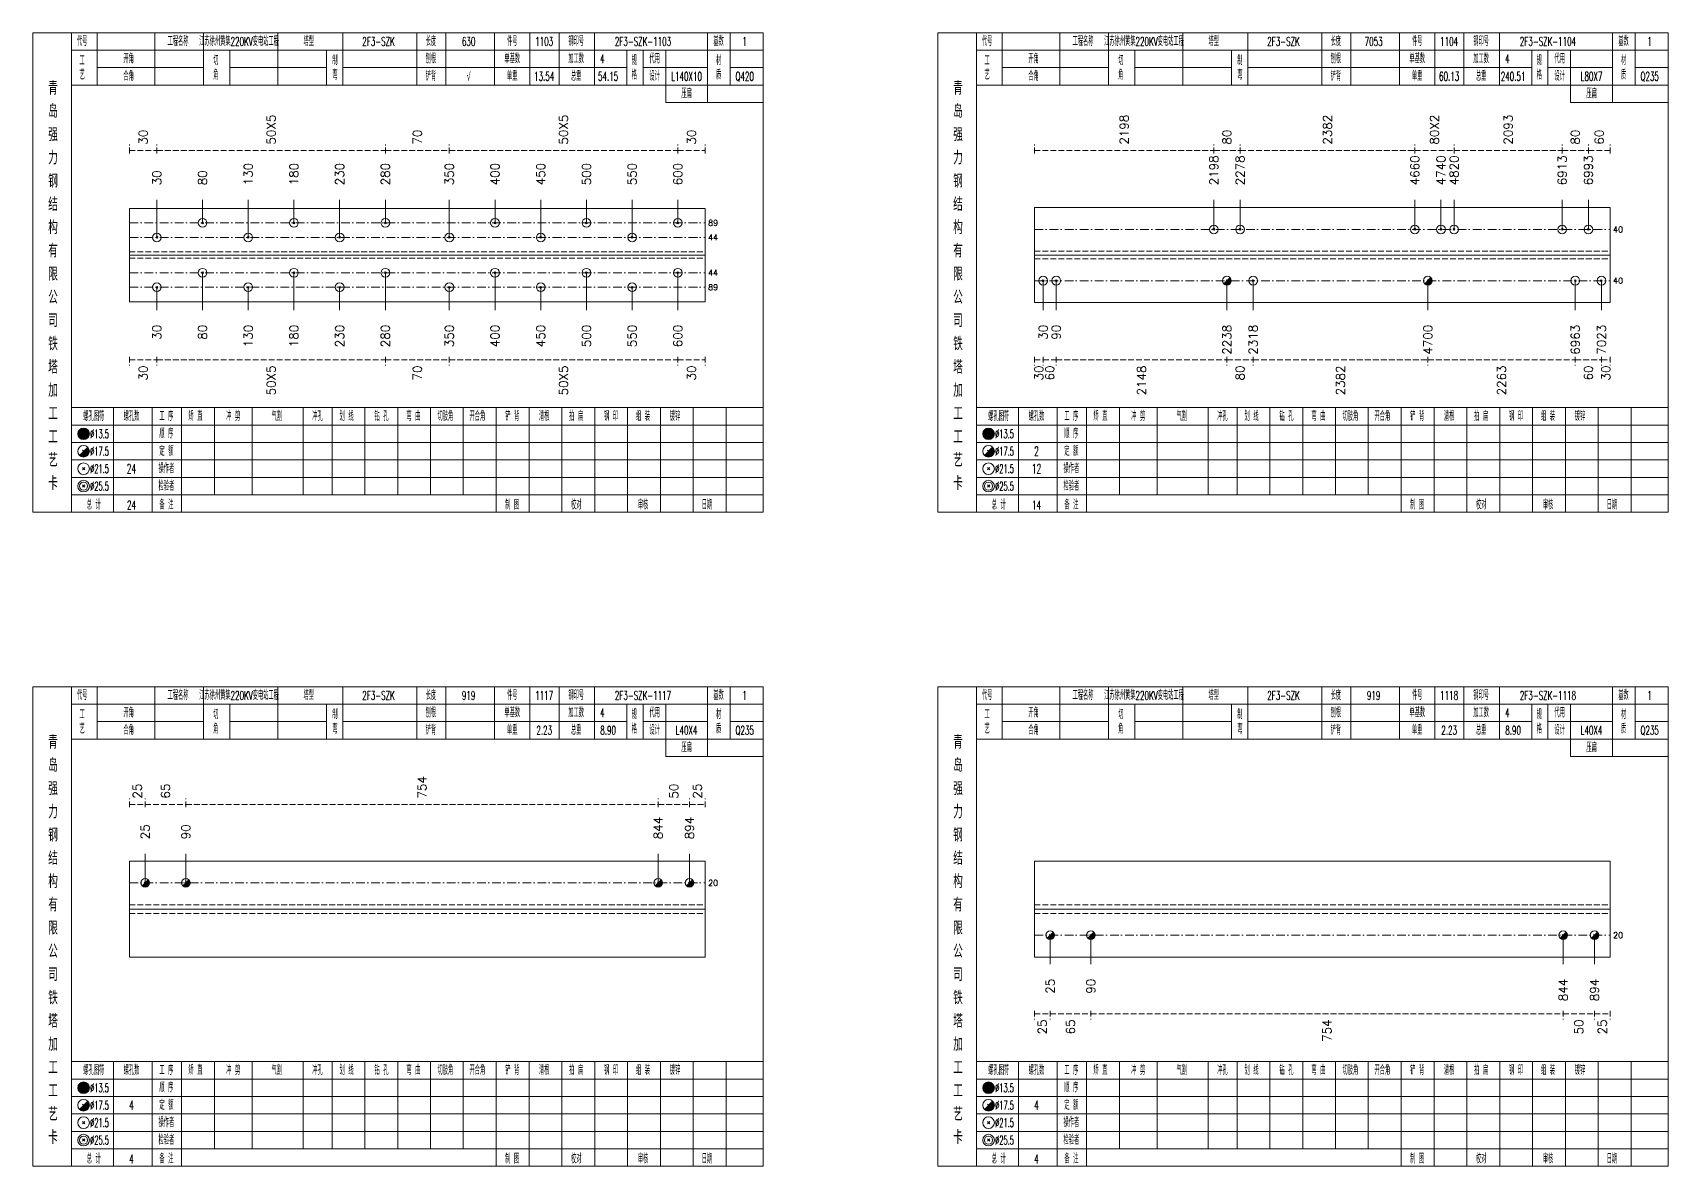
# Model space of a CAD drawing. Extents: x 0 to 4623, y -1159 to 4890.
# Drawn here: x 635 to 1197, y -934 to -544 of the extents above; entities that cross this region are included whole.
import ezdxf
from ezdxf.enums import TextEntityAlignment as Align

# ---------------------------------------------------------------- set-up
doc = ezdxf.new("R2010")
doc.units = 0
doc.header["$MEASUREMENT"] = 0
doc.linetypes.add('一点画线', pattern=[5.2, 3, -1, 0.2, -1])
doc.linetypes.add('虚线', pattern=[2.75, 2, -0.75])
doc.layers.get('0').update_dxf_attribs({"linetype": 'CONTINUOUS', "lineweight": 25})
for name, color, linetype, lineweight in [('1', 7, 'CONTINUOUS', 25), ('4', 7, 'CONTINUOUS', 25), ('5', 7, 'CONTINUOUS', 25)]:
    doc.layers.add(name, color=color, linetype=linetype, lineweight=lineweight)
doc.styles.get("Standard").update_dxf_attribs({"font": 'simplex.shx', "width": 0.7, "height": 3, "bigfont": 'gbhzfs.shx'})

# ---------------------------------------------------------------- blocks, each defined once
blk = doc.blocks.new('孔17.5')
at = {"layer": '5', "color": 7, "linetype": 'Continuous', "lineweight": 13}
for p, q in [((-0.707, -0.707), (0.707, 0.707)), ((-0.2, 0.2), (0.2, -0.2))]:
    blk.add_line(p, q, dxfattribs=at)
blk.add_circle((0, 0), 1, dxfattribs=at)
for radius in [0.9, 0.8, 0.7, 0.6, 0.5, 0.4, 0.3, 0.2, 0.1]:
    blk.add_arc((0, 0), radius, 225, 45, dxfattribs=at)
blk = doc.blocks.new('孔21.5')
at = {"layer": '5', "color": 7, "linetype": 'Continuous', "lineweight": 13}
for p, q in [((-0.2, -0.2), (0.2, 0.2)), ((-0.2, 0.2), (0.2, -0.2))]:
    blk.add_line(p, q, dxfattribs=at)
blk.add_circle((0, 0), 1, dxfattribs=at)

msp = doc.modelspace()

# ---------------------------------------------------------------- linework, layer by layer
at = {"color": 8, "linetype": '虚线', "lineweight": 9}
for p, q in [((667.909, -585.011), (667.909, -582.011)), ((667.909, -584.011), (677.343, -584.011)), ((677.343, -585.011), (677.343, -582.011)), ((677.343, -585.011), (677.343, -582.011)), ((677.343, -584.011), (755.954, -584.011)), ((755.954, -585.011), (755.954, -582.011)), ((755.954, -585.011), (755.954, -582.011)), ((755.954, -584.011), (777.965, -584.011)), ((777.965, -585.011), (777.965, -582.011)), ((777.965, -585.011), (777.965, -582.011)), ((777.965, -584.011), (856.576, -584.011)), ((856.576, -585.011), (856.576, -582.011)), ((856.576, -585.011), (856.576, -582.011)), ((856.576, -584.011), (866.009, -584.011)), ((866.009, -585.011), (866.009, -582.011)), ((979.309, -585.011), (979.309, -582.011)), ((979.309, -584.011), (1041.045, -584.011)), ((1041.045, -585.011), (1041.045, -582.011)), ((1041.045, -585.011), (1041.045, -582.011)), ((1041.045, -584.011), (1050.045, -584.011)), ((1050.045, -585.011), (1050.045, -582.011)), ((1050.045, -585.011), (1050.045, -582.011)), ((1050.045, -584.011), (1110.196, -584.011)), ((1110.196, -585.011), (1110.196, -582.011)), ((1110.196, -585.011), (1110.196, -582.011)), ((1110.196, -584.011), (1123.696, -584.011)), ((1123.696, -585.011), (1123.696, -582.011)), ((1123.696, -585.011), (1123.696, -582.011)), ((1123.696, -584.011), (1160.909, -584.011)), ((1160.909, -585.011), (1160.909, -582.011)), ((1160.909, -585.011), (1160.909, -582.011)), ((1160.909, -584.011), (1169.909, -584.011)), ((1169.909, -585.011), (1169.909, -582.011)), ((1169.909, -585.011), (1169.909, -582.011)), ((1169.909, -584.011), (1177.409, -584.011)), ((1177.409, -585.011), (1177.409, -582.011)), ((667.909, -655.011), (667.909, -658.011)), ((667.909, -656.011), (677.343, -656.011)), ((677.343, -655.011), (677.343, -658.011)), ((677.343, -655.011), (677.343, -658.011)), ((677.343, -656.011), (755.954, -656.011)), ((755.954, -655.011), (755.954, -658.011)), ((755.954, -655.011), (755.954, -658.011)), ((755.954, -656.011), (777.965, -656.011)), ((777.965, -655.011), (777.965, -658.011)), ((777.965, -655.011), (777.965, -658.011)), ((777.965, -656.011), (856.576, -656.011)), ((856.576, -655.011), (856.576, -658.011)), ((856.576, -655.011), (856.576, -658.011)), ((856.576, -656.011), (866.009, -656.011)), ((866.009, -655.011), (866.009, -658.011)), ((979.309, -655.011), (979.309, -658.011)), ((979.309, -656.011), (982.309, -656.011)), ((982.309, -655.011), (982.309, -658.011)), ((982.309, -655.011), (982.309, -658.011)), ((982.309, -656.011), (986.809, -656.011)), ((986.809, -655.011), (986.809, -658.011)), ((986.809, -655.011), (986.809, -658.011)), ((986.809, -656.011), (1045.545, -656.011)), ((1045.545, -655.011), (1045.545, -658.011)), ((1045.545, -655.011), (1045.545, -658.011)), ((1045.545, -656.011), (1054.545, -656.011)), ((1054.545, -655.011), (1054.545, -658.011)), ((1054.545, -655.011), (1054.545, -658.011)), ((1054.545, -656.011), (1114.696, -656.011)), ((1114.696, -655.011), (1114.696, -658.011)), ((1114.696, -655.011), (1114.696, -658.011)), ((1114.696, -656.011), (1165.409, -656.011)), ((1165.409, -655.011), (1165.409, -658.011)), ((1165.409, -655.011), (1165.409, -658.011)), ((1165.409, -656.011), (1174.409, -656.011)), ((1174.409, -655.011), (1174.409, -658.011)), ((1174.409, -655.011), (1174.409, -658.011)), ((1174.409, -656.011), (1177.409, -656.011)), ((1177.409, -655.011), (1177.409, -658.011)), ((667.909, -810.011), (667.909, -807.011)), ((667.909, -809.011), (673.298, -809.011)), ((673.298, -810.011), (673.298, -807.011)), ((673.298, -810.011), (673.298, -807.011)), ((673.298, -809.011), (687.31, -809.011)), ((687.31, -810.011), (687.31, -807.011)), ((687.31, -810.011), (687.31, -807.011)), ((687.31, -809.011), (849.842, -809.011)), ((849.842, -810.011), (849.842, -807.011)), ((849.842, -810.011), (849.842, -807.011)), ((849.842, -809.011), (860.62, -809.011)), ((860.62, -810.011), (860.62, -807.011)), ((860.62, -810.011), (860.62, -807.011)), ((860.62, -809.011), (866.009, -809.011)), ((866.009, -810.011), (866.009, -807.011)), ((979.309, -880.011), (979.309, -883.011)), ((979.309, -881.011), (984.698, -881.011)), ((984.698, -880.011), (984.698, -883.011)), ((984.698, -880.011), (984.698, -883.011)), ((984.698, -881.011), (998.71, -881.011)), ((998.71, -880.011), (998.71, -883.011)), ((998.71, -880.011), (998.71, -883.011)), ((998.71, -881.011), (1161.242, -881.011)), ((1161.242, -880.011), (1161.242, -883.011)), ((1161.242, -880.011), (1161.242, -883.011)), ((1161.242, -881.011), (1172.02, -881.011)), ((1172.02, -880.011), (1172.02, -883.011)), ((1172.02, -880.011), (1172.02, -883.011)), ((1172.02, -881.011), (1177.409, -881.011)), ((1177.409, -880.011), (1177.409, -883.011))]:
    msp.add_line(p, q, dxfattribs=at)
at = {"color": 7, "linetype": 'Continuous', "lineweight": 13}
for p, q in [((677.343, -613.939), (677.343, -601.011)), ((693.065, -608.939), (693.065, -601.011)), ((708.787, -613.939), (708.787, -601.011)), ((724.509, -608.939), (724.509, -601.011)), ((740.231, -613.939), (740.231, -601.011)), ((755.954, -608.939), (755.954, -601.011)), ((777.965, -613.939), (777.965, -601.011)), ((793.687, -608.939), (793.687, -601.011)), ((809.409, -613.939), (809.409, -601.011)), ((825.131, -608.939), (825.131, -601.011)), ((840.854, -613.939), (840.854, -601.011)), ((856.576, -608.939), (856.576, -601.011)), ((1041.045, -611.198), (1041.045, -601.011)), ((1050.045, -611.198), (1050.045, -601.011)), ((1110.196, -611.198), (1110.196, -601.011)), ((1119.196, -611.198), (1119.196, -601.011)), ((1123.696, -611.198), (1123.696, -601.011)), ((1160.909, -611.198), (1160.909, -601.011)), ((1169.909, -611.198), (1169.909, -601.011)), ((693.065, -626.082), (693.065, -639.011)), ((724.509, -626.082), (724.509, -639.011)), ((755.954, -626.082), (755.954, -639.011)), ((793.687, -626.082), (793.687, -639.011)), ((825.131, -626.082), (825.131, -639.011)), ((856.576, -626.082), (856.576, -639.011)), ((982.309, -628.823), (982.309, -639.011)), ((986.809, -628.823), (986.809, -639.011)), ((1045.545, -628.823), (1045.545, -639.011)), ((1054.545, -628.823), (1054.545, -639.011)), ((1114.696, -628.823), (1114.696, -639.011)), ((1165.409, -628.823), (1165.409, -639.011)), ((1174.409, -628.823), (1174.409, -639.011)), ((677.343, -631.082), (677.343, -639.011)), ((708.787, -631.082), (708.787, -639.011)), ((740.231, -631.082), (740.231, -639.011)), ((777.965, -631.082), (777.965, -639.011)), ((809.409, -631.082), (809.409, -639.011)), ((840.854, -631.082), (840.854, -639.011)), ((673.298, -836.011), (673.298, -826.011)), ((687.31, -836.011), (687.31, -826.011)), ((849.842, -836.011), (849.842, -826.011)), ((860.62, -836.011), (860.62, -826.011)), ((984.698, -854.011), (984.698, -864.011)), ((998.71, -854.011), (998.71, -864.011)), ((1161.242, -854.011), (1161.242, -864.011)), ((1172.02, -854.011), (1172.02, -864.011))]:
    msp.add_line(p, q, dxfattribs=at)
at = {"color": 7, "linetype": 'Continuous', "lineweight": 18}
for p, q in [((667.909, -603.939), (667.909, -636.082)), ((667.909, -603.939), (866.009, -603.939)), ((866.009, -603.939), (866.009, -636.082)), ((979.309, -603.698), (979.309, -636.323)), ((979.309, -603.698), (1177.409, -603.698)), ((1177.409, -603.698), (1177.409, -636.323)), ((667.909, -620.011), (866.009, -620.011)), ((979.309, -620.011), (1177.409, -620.011)), ((667.909, -828.511), (667.909, -861.511)), ((667.909, -828.511), (866.009, -828.511)), ((866.009, -828.511), (866.009, -861.511)), ((979.309, -828.511), (979.309, -861.511)), ((979.309, -828.511), (1177.409, -828.511)), ((1177.409, -828.511), (1177.409, -861.511)), ((667.909, -845.011), (866.009, -845.011)), ((979.309, -845.011), (1177.409, -845.011))]:
    msp.add_line(p, q, dxfattribs=at)
at = {"color": 3, "linetype": '一点画线', "lineweight": 13}
for p, q in [((667.909, -608.939), (866.009, -608.939)), ((979.309, -611.198), (1177.409, -611.198)), ((667.909, -613.939), (866.009, -613.939)), ((667.909, -626.082), (866.009, -626.082)), ((979.309, -628.823), (1177.409, -628.823)), ((667.909, -631.082), (866.009, -631.082)), ((667.909, -836.011), (866.009, -836.011)), ((979.309, -854.011), (1177.409, -854.011))]:
    msp.add_line(p, q, dxfattribs=at)
at = {"color": 1, "linetype": '虚线', "lineweight": 18}
for p, q in [((667.909, -618.939), (866.009, -618.939)), ((979.309, -618.698), (1177.409, -618.698)), ((667.909, -621.082), (866.009, -621.082)), ((979.309, -621.323), (1177.409, -621.323)), ((667.909, -843.511), (866.009, -843.511)), ((979.309, -843.511), (1177.409, -843.511)), ((667.909, -846.511), (866.009, -846.511)), ((979.309, -846.511), (1177.409, -846.511))]:
    msp.add_line(p, q, dxfattribs=at)
at = {"layer": '1', "color": 7, "linetype": 'Continuous', "lineweight": 18}
for p, q in [((667.909, -636.082), (866.009, -636.082)), ((979.309, -636.323), (1177.409, -636.323)), ((667.909, -861.511), (866.009, -861.511)), ((979.309, -861.511), (1177.409, -861.511))]:
    msp.add_line(p, q, dxfattribs=at)
at = {"layer": '4', "color": 1, "linetype": 'Continuous', "lineweight": 18}
for p, q in [((647.909, -708.511), (647.909, -543.511)), ((656.809, -561.511), (656.809, -543.511)), ((676.609, -561.511), (676.609, -543.511)), ((693.409, -561.511), (693.409, -543.511)), ((719.009, -561.511), (719.009, -543.511)), ((741.309, -561.511), (741.309, -543.511)), ((766.809, -561.511), (766.809, -543.511)), ((776.809, -561.511), (776.809, -543.511)), ((793.509, -561.511), (793.509, -543.511)), ((805.709, -561.511), (805.709, -543.511)), ((815.709, -561.511), (815.709, -543.511)), ((827.909, -561.511), (827.909, -543.511)), ((866.809, -567.511), (866.809, -543.511)), ((874.609, -561.511), (874.609, -543.511)), ((959.309, -708.511), (959.309, -543.511)), ((968.209, -561.511), (968.209, -543.511)), ((988.009, -561.511), (988.009, -543.511)), ((1004.809, -561.511), (1004.809, -543.511)), ((1030.409, -561.511), (1030.409, -543.511)), ((1052.709, -561.511), (1052.709, -543.511)), ((1078.209, -561.511), (1078.209, -543.511)), ((1088.209, -561.511), (1088.209, -543.511)), ((1104.909, -561.511), (1104.909, -543.511)), ((1117.109, -561.511), (1117.109, -543.511)), ((1127.109, -561.511), (1127.109, -543.511)), ((1139.309, -561.511), (1139.309, -543.511)), ((1178.209, -567.511), (1178.209, -543.511)), ((1186.009, -561.511), (1186.009, -543.511)), ((647.909, -549.511), (886.009, -549.511)), ((702.409, -561.511), (702.409, -549.511)), ((735.709, -561.511), (735.709, -549.511)), ((839.009, -561.511), (839.009, -549.511)), ((844.609, -561.511), (844.609, -549.511)), ((852.409, -567.511), (852.409, -549.511)), ((959.309, -549.511), (1197.409, -549.511)), ((1013.809, -561.511), (1013.809, -549.511)), ((1047.109, -561.511), (1047.109, -549.511)), ((1150.409, -561.511), (1150.409, -549.511)), ((1156.009, -561.511), (1156.009, -549.511)), ((1163.809, -567.511), (1163.809, -549.511)), ((656.809, -555.511), (693.409, -555.511)), ((702.409, -555.511), (735.709, -555.511)), ((741.309, -555.511), (839.009, -555.511)), ((844.609, -555.511), (866.809, -555.511)), ((874.609, -555.511), (886.009, -555.511)), ((968.209, -555.511), (1004.809, -555.511)), ((1013.809, -555.511), (1047.109, -555.511)), ((1052.709, -555.511), (1150.409, -555.511)), ((1156.009, -555.511), (1178.209, -555.511)), ((1186.009, -555.511), (1197.409, -555.511)), ((647.909, -561.511), (886.009, -561.511)), ((959.309, -561.511), (1197.409, -561.511)), ((852.409, -567.511), (886.009, -567.511)), ((1163.809, -567.511), (1197.409, -567.511)), ((647.909, -672.511), (886.009, -672.511)), ((662.409, -708.511), (662.409, -672.511)), ((675.709, -708.511), (675.709, -672.511)), ((685.809, -708.511), (685.809, -672.511)), ((697.209, -702.511), (697.209, -672.511)), ((710.109, -702.511), (710.109, -672.511)), ((727.709, -702.511), (727.709, -672.511)), ((737.609, -702.511), (737.609, -672.511)), ((748.909, -702.511), (748.909, -672.511)), ((760.209, -702.511), (760.209, -672.511)), ((771.509, -702.511), (771.509, -672.511)), ((782.709, -702.511), (782.709, -672.511)), ((794.109, -702.511), (794.109, -672.511)), ((805.409, -702.511), (805.409, -672.511)), ((816.709, -702.511), (816.709, -672.511)), ((828.009, -702.511), (828.009, -672.511)), ((839.309, -702.511), (839.309, -672.511)), ((850.609, -702.511), (850.609, -672.511)), ((861.909, -702.511), (861.909, -672.511)), ((873.209, -702.511), (873.209, -672.511)), ((959.309, -672.511), (1197.409, -672.511)), ((973.809, -708.511), (973.809, -672.511)), ((987.109, -708.511), (987.109, -672.511)), ((997.209, -708.511), (997.209, -672.511)), ((1008.609, -702.511), (1008.609, -672.511)), ((1021.509, -702.511), (1021.509, -672.511)), ((1039.109, -702.511), (1039.109, -672.511)), ((1049.009, -702.511), (1049.009, -672.511)), ((1060.309, -702.511), (1060.309, -672.511)), ((1071.609, -702.511), (1071.609, -672.511)), ((1082.909, -702.511), (1082.909, -672.511)), ((1094.109, -702.511), (1094.109, -672.511)), ((1105.509, -702.511), (1105.509, -672.511)), ((1116.809, -702.511), (1116.809, -672.511)), ((1128.109, -702.511), (1128.109, -672.511)), ((1139.409, -702.511), (1139.409, -672.511)), ((1150.709, -702.511), (1150.709, -672.511)), ((1162.009, -702.511), (1162.009, -672.511)), ((1173.309, -702.511), (1173.309, -672.511)), ((1184.609, -702.511), (1184.609, -672.511)), ((647.909, -678.511), (886.009, -678.511)), ((959.309, -678.511), (1197.409, -678.511)), ((647.909, -684.511), (886.009, -684.511)), ((959.309, -684.511), (1197.409, -684.511)), ((647.909, -690.511), (886.009, -690.511)), ((959.309, -690.511), (1197.409, -690.511)), ((647.909, -696.511), (886.009, -696.511)), ((959.309, -696.511), (1197.409, -696.511)), ((647.909, -702.511), (886.009, -702.511)), ((794.109, -708.511), (794.109, -702.511)), ((805.409, -708.511), (805.409, -702.511)), ((816.709, -708.511), (816.709, -702.511)), ((828.009, -708.511), (828.009, -702.511)), ((839.309, -708.511), (839.309, -702.511)), ((850.609, -708.511), (850.609, -702.511)), ((861.909, -708.511), (861.909, -702.511)), ((873.209, -708.511), (873.209, -702.511)), ((959.309, -702.511), (1197.409, -702.511)), ((1105.509, -708.511), (1105.509, -702.511)), ((1116.809, -708.511), (1116.809, -702.511)), ((1128.109, -708.511), (1128.109, -702.511)), ((1139.409, -708.511), (1139.409, -702.511)), ((1150.709, -708.511), (1150.709, -702.511)), ((1162.009, -708.511), (1162.009, -702.511)), ((1173.309, -708.511), (1173.309, -702.511)), ((1184.609, -708.511), (1184.609, -702.511)), ((647.909, -933.511), (647.909, -768.511)), ((656.809, -786.511), (656.809, -768.511)), ((676.609, -786.511), (676.609, -768.511)), ((693.409, -786.511), (693.409, -768.511)), ((719.009, -786.511), (719.009, -768.511)), ((741.309, -786.511), (741.309, -768.511)), ((766.809, -786.511), (766.809, -768.511)), ((776.809, -786.511), (776.809, -768.511)), ((793.509, -786.511), (793.509, -768.511)), ((805.709, -786.511), (805.709, -768.511)), ((815.709, -786.511), (815.709, -768.511)), ((827.909, -786.511), (827.909, -768.511)), ((866.809, -792.511), (866.809, -768.511)), ((874.609, -786.511), (874.609, -768.511)), ((959.309, -933.511), (959.309, -768.511)), ((968.209, -786.511), (968.209, -768.511)), ((988.009, -786.511), (988.009, -768.511)), ((1004.809, -786.511), (1004.809, -768.511)), ((1030.409, -786.511), (1030.409, -768.511)), ((1052.709, -786.511), (1052.709, -768.511)), ((1078.209, -786.511), (1078.209, -768.511)), ((1088.209, -786.511), (1088.209, -768.511)), ((1104.909, -786.511), (1104.909, -768.511)), ((1117.109, -786.511), (1117.109, -768.511)), ((1127.109, -786.511), (1127.109, -768.511)), ((1139.309, -786.511), (1139.309, -768.511)), ((1178.209, -792.511), (1178.209, -768.511)), ((1186.009, -786.511), (1186.009, -768.511)), ((647.909, -774.511), (886.009, -774.511)), ((702.409, -786.511), (702.409, -774.511)), ((735.709, -786.511), (735.709, -774.511)), ((839.009, -786.511), (839.009, -774.511)), ((844.609, -786.511), (844.609, -774.511)), ((852.409, -792.511), (852.409, -774.511)), ((959.309, -774.511), (1197.409, -774.511)), ((1013.809, -786.511), (1013.809, -774.511)), ((1047.109, -786.511), (1047.109, -774.511)), ((1150.409, -786.511), (1150.409, -774.511)), ((1156.009, -786.511), (1156.009, -774.511)), ((1163.809, -792.511), (1163.809, -774.511)), ((656.809, -780.511), (693.409, -780.511)), ((702.409, -780.511), (735.709, -780.511)), ((741.309, -780.511), (839.009, -780.511)), ((844.609, -780.511), (866.809, -780.511)), ((874.609, -780.511), (886.009, -780.511)), ((968.209, -780.511), (1004.809, -780.511)), ((1013.809, -780.511), (1047.109, -780.511)), ((1052.709, -780.511), (1150.409, -780.511)), ((1156.009, -780.511), (1178.209, -780.511)), ((1186.009, -780.511), (1197.409, -780.511)), ((647.909, -786.511), (886.009, -786.511)), ((959.309, -786.511), (1197.409, -786.511)), ((852.409, -792.511), (886.009, -792.511)), ((1163.809, -792.511), (1197.409, -792.511)), ((647.909, -897.511), (886.009, -897.511)), ((662.409, -933.511), (662.409, -897.511)), ((675.709, -933.511), (675.709, -897.511)), ((685.809, -933.511), (685.809, -897.511)), ((697.209, -927.511), (697.209, -897.511)), ((710.109, -927.511), (710.109, -897.511)), ((727.709, -927.511), (727.709, -897.511)), ((737.609, -927.511), (737.609, -897.511)), ((748.909, -927.511), (748.909, -897.511)), ((760.209, -927.511), (760.209, -897.511)), ((771.509, -927.511), (771.509, -897.511)), ((782.709, -927.511), (782.709, -897.511)), ((794.109, -927.511), (794.109, -897.511)), ((805.409, -927.511), (805.409, -897.511)), ((816.709, -927.511), (816.709, -897.511)), ((828.009, -927.511), (828.009, -897.511)), ((839.309, -927.511), (839.309, -897.511)), ((850.609, -927.511), (850.609, -897.511)), ((861.909, -927.511), (861.909, -897.511)), ((873.209, -927.511), (873.209, -897.511)), ((959.309, -897.511), (1197.409, -897.511)), ((973.809, -933.511), (973.809, -897.511)), ((987.109, -933.511), (987.109, -897.511)), ((997.209, -933.511), (997.209, -897.511)), ((1008.609, -927.511), (1008.609, -897.511)), ((1021.509, -927.511), (1021.509, -897.511)), ((1039.109, -927.511), (1039.109, -897.511)), ((1049.009, -927.511), (1049.009, -897.511)), ((1060.309, -927.511), (1060.309, -897.511)), ((1071.609, -927.511), (1071.609, -897.511)), ((1082.909, -927.511), (1082.909, -897.511)), ((1094.109, -927.511), (1094.109, -897.511)), ((1105.509, -927.511), (1105.509, -897.511)), ((1116.809, -927.511), (1116.809, -897.511)), ((1128.109, -927.511), (1128.109, -897.511)), ((1139.409, -927.511), (1139.409, -897.511)), ((1150.709, -927.511), (1150.709, -897.511)), ((1162.009, -927.511), (1162.009, -897.511)), ((1173.309, -927.511), (1173.309, -897.511)), ((1184.609, -927.511), (1184.609, -897.511)), ((647.909, -903.511), (886.009, -903.511)), ((959.309, -903.511), (1197.409, -903.511)), ((647.909, -909.511), (886.009, -909.511)), ((959.309, -909.511), (1197.409, -909.511)), ((647.909, -915.511), (886.009, -915.511)), ((959.309, -915.511), (1197.409, -915.511)), ((647.909, -921.511), (886.009, -921.511)), ((959.309, -921.511), (1197.409, -921.511)), ((647.909, -927.511), (886.009, -927.511)), ((794.109, -933.511), (794.109, -927.511)), ((805.409, -933.511), (805.409, -927.511)), ((816.709, -933.511), (816.709, -927.511)), ((828.009, -933.511), (828.009, -927.511)), ((839.309, -933.511), (839.309, -927.511)), ((850.609, -933.511), (850.609, -927.511)), ((861.909, -933.511), (861.909, -927.511)), ((873.209, -933.511), (873.209, -927.511)), ((959.309, -927.511), (1197.409, -927.511)), ((1105.509, -933.511), (1105.509, -927.511)), ((1116.809, -933.511), (1116.809, -927.511)), ((1128.109, -933.511), (1128.109, -927.511)), ((1139.409, -933.511), (1139.409, -927.511)), ((1150.709, -933.511), (1150.709, -927.511)), ((1162.009, -933.511), (1162.009, -927.511)), ((1173.309, -933.511), (1173.309, -927.511)), ((1184.609, -933.511), (1184.609, -927.511))]:
    msp.add_line(p, q, dxfattribs=at)
at = {"layer": '4', "color": 7, "linetype": 'Continuous', "lineweight": 13}
for p, q in [((650.695, -688.925), (653.523, -686.097)), ((651.909, -681.711), (652.309, -681.311)), ((652.309, -681.711), (651.909, -681.311)), ((962.095, -688.925), (964.923, -686.097)), ((963.309, -681.711), (963.709, -681.311)), ((963.709, -681.711), (963.309, -681.311)), ((651.709, -687.111), (652.509, -687.911)), ((963.109, -687.111), (963.909, -687.911)), ((651.709, -693.911), (652.509, -693.111)), ((651.709, -693.111), (652.509, -693.911)), ((963.109, -693.911), (963.909, -693.111)), ((963.109, -693.111), (963.909, -693.911)), ((651.709, -699.911), (652.509, -699.111)), ((651.709, -699.111), (652.509, -699.911)), ((963.109, -699.911), (963.909, -699.111)), ((963.109, -699.111), (963.909, -699.911)), ((650.695, -913.925), (653.523, -911.097)), ((651.909, -906.711), (652.309, -906.311)), ((652.309, -906.711), (651.909, -906.311)), ((962.095, -913.925), (964.923, -911.097)), ((963.309, -906.711), (963.709, -906.311)), ((963.709, -906.711), (963.309, -906.311)), ((651.709, -912.111), (652.509, -912.911)), ((963.109, -912.111), (963.909, -912.911)), ((651.709, -918.911), (652.509, -918.111)), ((651.709, -918.111), (652.509, -918.911)), ((963.109, -918.911), (963.909, -918.111)), ((963.109, -918.111), (963.909, -918.911)), ((651.709, -924.911), (652.509, -924.111)), ((651.709, -924.111), (652.509, -924.911)), ((963.109, -924.911), (963.909, -924.111)), ((963.109, -924.111), (963.909, -924.911))]:
    msp.add_line(p, q, dxfattribs=at)
at = {"layer": '4', "color": 1, "linetype": 'Continuous', "lineweight": 18}
for points in [[(634.609, -543.511), (634.609, -708.511), (886.009, -708.511), (886.009, -543.511)], [(946.009, -543.511), (946.009, -708.511), (1197.409, -708.511), (1197.409, -543.511)], [(634.609, -768.511), (634.609, -933.511), (886.009, -933.511), (886.009, -768.511)], [(946.009, -768.511), (946.009, -933.511), (1197.409, -933.511), (1197.409, -768.511)]]:
    msp.add_lwpolyline(points, close=True, dxfattribs=at)
at = {"layer": '4', "color": 7, "linetype": 'Continuous', "lineweight": 13}
for centre, radius in [((652.109, -681.511), 2), ((652.109, -681.511), 1.8), ((652.109, -681.511), 1.6), ((652.109, -681.511), 1.4), ((652.109, -681.511), 1.2), ((652.109, -681.511), 1), ((652.109, -681.511), 0.8), ((652.109, -681.511), 0.6), ((963.509, -681.511), 2), ((963.509, -681.511), 1.8), ((963.509, -681.511), 1.6), ((963.509, -681.511), 1.4), ((963.509, -681.511), 1.2), ((963.509, -681.511), 1), ((963.509, -681.511), 0.8), ((963.509, -681.511), 0.6), ((652.109, -687.511), 2), ((652.109, -681.511), 0.4), ((652.109, -681.511), 0.2), ((963.509, -687.511), 2), ((963.509, -681.511), 0.4), ((963.509, -681.511), 0.2), ((652.109, -693.511), 2), ((963.509, -693.511), 2), ((652.109, -699.511), 2), ((963.509, -699.511), 2), ((652.109, -699.511), 1.4), ((963.509, -699.511), 1.4), ((652.109, -906.511), 2), ((652.109, -906.511), 1.8), ((652.109, -906.511), 1.6), ((652.109, -906.511), 1.4), ((652.109, -906.511), 1.2), ((652.109, -906.511), 1), ((652.109, -906.511), 0.8), ((652.109, -906.511), 0.6), ((963.509, -906.511), 2), ((963.509, -906.511), 1.8), ((963.509, -906.511), 1.6), ((963.509, -906.511), 1.4), ((963.509, -906.511), 1.2), ((963.509, -906.511), 1), ((963.509, -906.511), 0.8), ((963.509, -906.511), 0.6), ((652.109, -912.511), 2), ((652.109, -906.511), 0.4), ((652.109, -906.511), 0.2), ((963.509, -912.511), 2), ((963.509, -906.511), 0.4), ((963.509, -906.511), 0.2), ((652.109, -918.511), 2), ((963.509, -918.511), 2), ((652.109, -924.511), 2), ((963.509, -924.511), 2), ((652.109, -924.511), 1.4), ((963.509, -924.511), 1.4)]:
    msp.add_circle(centre, radius, dxfattribs=at)
for centre, radius in [((652.109, -687.511), 1.8), ((652.109, -687.511), 1.6), ((652.109, -687.511), 1.4), ((963.509, -687.511), 1.8), ((963.509, -687.511), 1.6), ((963.509, -687.511), 1.4), ((652.109, -687.511), 1.2), ((652.109, -687.511), 1), ((652.109, -687.511), 0.8), ((652.109, -687.511), 0.6), ((652.109, -687.511), 0.4), ((652.109, -687.511), 0.2), ((963.509, -687.511), 1.2), ((963.509, -687.511), 1), ((963.509, -687.511), 0.8), ((963.509, -687.511), 0.6), ((963.509, -687.511), 0.4), ((963.509, -687.511), 0.2), ((652.109, -912.511), 1.8), ((652.109, -912.511), 1.6), ((652.109, -912.511), 1.4), ((652.109, -912.511), 1.2), ((963.509, -912.511), 1.8), ((963.509, -912.511), 1.6), ((963.509, -912.511), 1.4), ((963.509, -912.511), 1.2), ((652.109, -912.511), 1), ((652.109, -912.511), 0.8), ((652.109, -912.511), 0.6), ((652.109, -912.511), 0.4), ((652.109, -912.511), 0.2), ((963.509, -912.511), 1), ((963.509, -912.511), 0.8), ((963.509, -912.511), 0.6), ((963.509, -912.511), 0.4), ((963.509, -912.511), 0.2)]:
    msp.add_arc(centre, radius, 225, 45, dxfattribs=at)

# ---------------------------------------------------------------- block references
at = {"color": 7, "linetype": 'Continuous', "lineweight": 13, "xscale": 1.5, "yscale": 1.5, "zscale": 1.5}
for name, p in [('孔21.5', (693.065, -608.939)), ('孔21.5', (724.509, -608.939)), ('孔21.5', (755.954, -608.939)), ('孔21.5', (793.687, -608.939)), ('孔21.5', (825.131, -608.939)), ('孔21.5', (856.576, -608.939)), ('孔21.5', (677.343, -613.939)), ('孔21.5', (708.787, -613.939)), ('孔21.5', (740.231, -613.939)), ('孔21.5', (777.965, -613.939)), ('孔21.5', (809.409, -613.939)), ('孔21.5', (840.854, -613.939)), ('孔21.5', (1041.045, -611.198)), ('孔21.5', (1050.045, -611.198)), ('孔21.5', (1110.196, -611.198)), ('孔21.5', (1119.196, -611.198)), ('孔21.5', (1123.696, -611.198)), ('孔21.5', (1160.909, -611.198)), ('孔21.5', (1169.909, -611.198)), ('孔17.5', (673.298, -836.011)), ('孔17.5', (687.31, -836.011)), ('孔17.5', (849.842, -836.011)), ('孔17.5', (860.62, -836.011))]:
    msp.add_blockref(name, p, dxfattribs=at)
at = {"layer": '1', "color": 7, "linetype": 'Continuous', "lineweight": 13, "xscale": 1.5, "yscale": 1.5, "zscale": 1.5}
for name, p in [('孔21.5', (693.065, -626.082)), ('孔21.5', (724.509, -626.082)), ('孔21.5', (755.954, -626.082)), ('孔21.5', (793.687, -626.082)), ('孔21.5', (825.131, -626.082)), ('孔21.5', (856.576, -626.082)), ('孔21.5', (677.343, -631.082)), ('孔21.5', (708.787, -631.082)), ('孔21.5', (740.231, -631.082)), ('孔21.5', (777.965, -631.082)), ('孔21.5', (809.409, -631.082)), ('孔21.5', (840.854, -631.082)), ('孔21.5', (982.309, -628.823)), ('孔21.5', (986.809, -628.823)), ('孔17.5', (1045.545, -628.823)), ('孔21.5', (1054.545, -628.823)), ('孔17.5', (1114.696, -628.823)), ('孔21.5', (1165.409, -628.823)), ('孔21.5', (1174.409, -628.823)), ('孔17.5', (984.698, -854.011)), ('孔17.5', (998.71, -854.011)), ('孔17.5', (1161.242, -854.011)), ('孔17.5', (1172.02, -854.011))]:
    msp.add_blockref(name, p, dxfattribs=at)

# ---------------------------------------------------------------- texts
at = {"color": 8, "linetype": 'Continuous', "lineweight": 9}
for s, p in [('50X5', (716.648, -582.011)), ('50X5', (817.27, -582.011)), ('2198', (1010.177, -582.011)), ('2382', (1080.121, -582.011)), ('80X2', (1116.946, -582.011)), ('2093', (1142.303, -582.011)), ('30', (672.626, -582.011)), ('70', (766.959, -582.011)), ('30', (861.293, -582.011)), ('80', (1045.545, -582.011)), ('80', (1165.409, -582.011)), ('60', (1173.659, -582.011)), ('25', (670.604, -807.011)), ('65', (680.304, -807.011)), ('754', (768.576, -807.011)), ('50', (855.231, -807.011)), ('25', (863.315, -807.011))]:
    msp.add_text(s, height=3, rotation=90, dxfattribs=at).set_placement(p, align=Align.MIDDLE_LEFT)
at = {"color": 7, "linetype": 'Continuous', "lineweight": 13}
for s, p in [('130', (708.787, -596.011)), ('180', (724.509, -596.011)), ('230', (740.231, -596.011)), ('280', (755.954, -596.011)), ('350', (777.965, -596.011)), ('400', (793.687, -596.011)), ('450', (809.409, -596.011)), ('500', (825.131, -596.011)), ('550', (840.854, -596.011)), ('600', (856.576, -596.011)), ('2198', (1041.045, -596.011)), ('2278', (1050.045, -596.011)), ('4660', (1110.196, -596.011)), ('4740', (1119.196, -596.011)), ('4820', (1123.696, -596.011)), ('6913', (1160.909, -596.011)), ('6993', (1169.909, -596.011)), ('30', (677.343, -596.011)), ('80', (693.065, -596.011)), ('844', (849.842, -821.011)), ('894', (860.62, -821.011)), ('25', (673.298, -821.011)), ('90', (687.31, -821.011))]:
    msp.add_text(s, height=3, rotation=90, dxfattribs=at).set_placement(p, align=Align.MIDDLE_LEFT)
for s, p in [('89', (867.009, -608.939)), ('44', (867.009, -613.939)), ('40', (1178.409, -611.198)), ('44', (867.009, -626.082)), ('89', (867.009, -631.082)), ('40', (1178.409, -628.823)), ('20', (867.009, -836.011)), ('20', (1178.409, -854.011))]:
    msp.add_text(s, height=2, dxfattribs=at).set_placement(p, align=Align.MIDDLE_LEFT)
at = {"color": 8, "linetype": 'Continuous', "lineweight": 9}
for s, p in [('30', (672.626, -658.011)), ('50X5', (716.648, -658.011)), ('70', (766.959, -658.011)), ('50X5', (817.27, -658.011)), ('30', (861.293, -658.011)), ('30', (980.809, -658.011)), ('60', (984.559, -658.011)), ('2148', (1016.177, -658.011)), ('80', (1050.045, -658.011)), ('2382', (1084.621, -658.011)), ('2263', (1140.053, -658.011)), ('60', (1169.909, -658.011)), ('30', (1175.909, -658.011)), ('25', (982.004, -883.011)), ('65', (991.704, -883.011)), ('754', (1079.976, -883.011)), ('50', (1166.631, -883.011)), ('25', (1174.715, -883.011))]:
    msp.add_text(s, height=3, rotation=90, dxfattribs=at).set_placement(p, align=Align.MIDDLE_RIGHT)
at = {"layer": '1', "color": 7, "linetype": 'Continuous', "lineweight": 13}
for s, p in [('30', (677.343, -644.011)), ('80', (693.065, -644.011)), ('130', (708.787, -644.011)), ('180', (724.509, -644.011)), ('230', (740.231, -644.011)), ('280', (755.954, -644.011)), ('350', (777.965, -644.011)), ('400', (793.687, -644.011)), ('450', (809.409, -644.011)), ('500', (825.131, -644.011)), ('550', (840.854, -644.011)), ('600', (856.576, -644.011)), ('30', (982.309, -644.011)), ('90', (986.809, -644.011)), ('2238', (1045.545, -644.011)), ('2318', (1054.545, -644.011)), ('4700', (1114.696, -644.011)), ('6963', (1165.409, -644.011)), ('7023', (1174.409, -644.011)), ('25', (984.698, -869.011)), ('90', (998.71, -869.011)), ('844', (1161.242, -869.011)), ('894', (1172.02, -869.011))]:
    msp.add_text(s, height=3, rotation=90, dxfattribs=at).set_placement(p, align=Align.MIDDLE_RIGHT)
at = {"layer": '4', "color": 1, "linetype": 'Continuous', "lineweight": 13}
for s, height, width, p in [('代号', 3, 0.6, (651.609, -546.511)), ('工程名称', 3, 0.6, (684.609, -546.511)), ('江苏徐州黄集220KV变电站工程', 3, 0.6, (705.609, -546.511)), ('塔型', 3, 0.6, (729.609, -546.511)), ('2F3-SZK', 3, 0.6, (753.609, -546.511)), ('长度', 3, 0.6, (771.609, -546.511)), ('630', 3, 0.6, (784.609, -546.511)), ('件号', 3, 0.6, (799.609, -546.511)), ('1103', 3, 0.6, (810.609, -546.511)), ('钢印号', 3, 0.6, (821.609, -546.511)), ('2F3-SZK-1103', 3, 0.6, (844.609, -546.511)), ('基数', 3, 0.6, (870.609, -546.511)), ('1', 3, 0.6, (879.609, -546.511)), ('代号', 3, 0.6, (963.009, -546.511)), ('工程名称', 3, 0.6, (996.009, -546.511)), ('江苏徐州黄集220KV变电站工程', 3, 0.6, (1017.009, -546.511)), ('塔型', 3, 0.6, (1041.009, -546.511)), ('2F3-SZK', 3, 0.6, (1065.009, -546.511)), ('长度', 3, 0.6, (1083.009, -546.511)), ('7053', 3, 0.6, (1096.009, -546.511)), ('件号', 3, 0.6, (1111.009, -546.511)), ('1104', 3, 0.6, (1122.009, -546.511)), ('钢印号', 3, 0.6, (1133.009, -546.511)), ('2F3-SZK-1104', 3, 0.6, (1156.009, -546.511)), ('基数', 3, 0.6, (1182.009, -546.511)), ('1', 3, 0.6, (1191.009, -546.511)), ('开角', 3, 0.6, (667.609, -552.511)), ('切', 3, 0.6, (697.609, -553.111)), ('制', 3, 0.6, (738.609, -553.111)), ('刨根', 3, 0.6, (771.609, -552.511)), ('单基数', 3, 0.6, (799.609, -552.511)), ('加工数', 3, 0.6, (821.609, -552.511)), ('4', 3, 0.6, (830.609, -552.511)), ('规', 3, 0.6, (841.609, -553.111)), ('代用', 3, 0.6, (848.609, -552.511)), ('材', 3, 0.6, (870.609, -553.111)), ('开角', 3, 0.6, (979.009, -552.511)), ('切', 3, 0.6, (1009.009, -553.111)), ('制', 3, 0.6, (1050.009, -553.111)), ('刨根', 3, 0.6, (1083.009, -552.511)), ('单基数', 3, 0.6, (1111.009, -552.511)), ('加工数', 3, 0.6, (1133.009, -552.511)), ('4', 3, 0.6, (1142.009, -552.511)), ('规', 3, 0.6, (1153.009, -553.111)), ('代用', 3, 0.6, (1160.009, -552.511)), ('材', 3, 0.6, (1182.009, -553.111)), ('工', 3, 0.6, (651.609, -553.111)), ('艺', 3, 0.6, (651.609, -558.111)), ('合角', 3, 0.6, (667.609, -558.511)), ('角', 3, 0.6, (697.609, -558.111)), ('弯', 3, 0.6, (738.609, -558.111)), ('铲背', 3, 0.6, (771.609, -558.511)), ('√', 3, 0.6, (784.609, -558.511)), ('单重', 3, 0.6, (799.609, -558.511)), ('13.54', 3, 0.6, (810.609, -558.511)), ('总重', 3, 0.6, (821.609, -558.511)), ('54.15', 3, 0.6, (832.609, -558.511)), ('格', 3, 0.6, (841.609, -558.111)), ('设计', 3, 0.6, (848.609, -558.511)), ('L140X10', 3, 0.6, (859.609, -558.511)), ('质', 3, 0.6, (870.609, -558.111)), ('Q420', 3, 0.6, (879.609, -558.511)), ('工', 3, 0.6, (963.009, -553.111)), ('艺', 3, 0.6, (963.009, -558.111)), ('合角', 3, 0.6, (979.009, -558.511)), ('角', 3, 0.6, (1009.009, -558.111)), ('弯', 3, 0.6, (1050.009, -558.111)), ('铲背', 3, 0.6, (1083.009, -558.511)), ('单重', 3, 0.6, (1111.009, -558.511)), ('60.13', 3, 0.6, (1122.009, -558.511)), ('总重', 3, 0.6, (1133.009, -558.511)), ('240.51', 3, 0.6, (1144.009, -558.511)), ('格', 3, 0.6, (1153.009, -558.111)), ('设计', 3, 0.6, (1160.009, -558.511)), ('L80X7', 3, 0.6, (1171.009, -558.511)), ('质', 3, 0.6, (1182.009, -558.111)), ('Q235', 3, 0.6, (1191.009, -558.511)), ('青', 4.6, 0.8, (641.609, -562.511)), ('压扁', 3, 0.6, (859.609, -564.511)), ('青', 4.6, 0.8, (953.009, -562.511)), ('压扁', 3, 0.6, (1171.009, -564.511)), ('岛', 4.6, 0.8, (641.609, -570.511)), ('岛', 4.6, 0.8, (953.009, -570.511)), ('强', 4.6, 0.8, (641.609, -578.511)), ('强', 4.6, 0.8, (953.009, -578.511)), ('力', 4.6, 0.8, (641.609, -586.511)), ('力', 4.6, 0.8, (953.009, -586.511)), ('钢', 4.6, 0.8, (641.609, -594.511)), ('钢', 4.6, 0.8, (953.009, -594.511)), ('结', 4.6, 0.8, (641.609, -602.511)), ('结', 4.6, 0.8, (953.009, -602.511)), ('构', 4.6, 0.8, (641.609, -610.511)), ('构', 4.6, 0.8, (953.009, -610.511)), ('有', 4.6, 0.8, (641.609, -618.511)), ('有', 4.6, 0.8, (953.009, -618.511)), ('限', 4.6, 0.8, (641.609, -626.511)), ('限', 4.6, 0.8, (953.009, -626.511)), ('公', 4.6, 0.8, (641.609, -634.511)), ('公', 4.6, 0.8, (953.009, -634.511)), ('司', 4.6, 0.8, (641.609, -642.511)), ('司', 4.6, 0.8, (953.009, -642.511)), ('铁', 4.6, 0.8, (641.609, -650.511)), ('铁', 4.6, 0.8, (953.009, -650.511)), ('塔', 4.6, 0.8, (641.609, -658.511)), ('塔', 4.6, 0.8, (953.009, -658.511)), ('加', 4.6, 0.8, (641.609, -666.511)), ('加', 4.6, 0.8, (953.009, -666.511)), ('工', 4.6, 0.8, (641.609, -674.511)), ('螺孔图符', 3, 0.6, (655.609, -675.511)), ('螺孔数', 3, 0.6, (668.609, -675.511)), ('工 序', 3, 0.6, (680.609, -675.511)), ('矫 直', 3, 0.6, (690.609, -675.511)), ('冲 剪', 3, 0.6, (703.609, -675.511)), ('气割', 3, 0.6, (718.609, -675.511)), ('冲孔', 3, 0.6, (732.609, -675.511)), ('划 线', 3, 0.6, (742.609, -675.511)), ('钻 孔', 3, 0.6, (754.609, -675.511)), ('弯 曲', 3, 0.6, (765.609, -675.511)), ('切肢角', 3, 0.6, (776.609, -675.511)), ('开合角', 3, 0.6, (787.609, -675.511)), ('铲 背', 3, 0.6, (799.609, -675.511)), ('清根', 3, 0.6, (810.609, -675.511)), ('拍 扁', 3, 0.6, (821.609, -675.511)), ('钢 印', 3, 0.6, (833.609, -675.511)), ('组 装', 3, 0.6, (844.609, -675.511)), ('镀锌', 3, 0.6, (855.609, -675.511)), ('工', 4.6, 0.8, (953.009, -674.511)), ('螺孔图符', 3, 0.6, (967.009, -675.511)), ('螺孔数', 3, 0.6, (980.009, -675.511)), ('工 序', 3, 0.6, (992.009, -675.511)), ('矫 直', 3, 0.6, (1002.009, -675.511)), ('冲 剪', 3, 0.6, (1015.009, -675.511)), ('气割', 3, 0.6, (1030.009, -675.511)), ('冲孔', 3, 0.6, (1044.009, -675.511)), ('划 线', 3, 0.6, (1054.009, -675.511)), ('钻 孔', 3, 0.6, (1066.009, -675.511)), ('弯 曲', 3, 0.6, (1077.009, -675.511)), ('切肢角', 3, 0.6, (1088.009, -675.511)), ('开合角', 3, 0.6, (1099.009, -675.511)), ('铲 背', 3, 0.6, (1111.009, -675.511)), ('清根', 3, 0.6, (1122.009, -675.511)), ('拍 扁', 3, 0.6, (1133.009, -675.511)), ('钢 印', 3, 0.6, (1145.009, -675.511)), ('组 装', 3, 0.6, (1156.009, -675.511)), ('镀锌', 3, 0.6, (1167.009, -675.511)), ('工', 4.6, 0.8, (641.609, -682.511)), ('%%C13.5', 3, 0.5, (657.609, -681.511)), ('顺 序', 3, 0.6, (680.609, -681.511)), ('工', 4.6, 0.8, (953.009, -682.511)), ('%%C13.5', 3, 0.5, (969.009, -681.511)), ('顺 序', 3, 0.6, (992.009, -681.511)), ('%%C17.5', 3, 0.5, (657.609, -687.511)), ('定 额', 3, 0.6, (680.609, -687.511)), ('%%C17.5', 3, 0.5, (969.009, -687.511)), ('2', 3.2, 0.6, (980.009, -687.511)), ('定 额', 3, 0.6, (992.009, -687.511)), ('艺', 4.6, 0.8, (641.609, -690.511)), ('%%C21.5', 3, 0.5, (657.609, -693.511)), ('24', 3.2, 0.6, (668.609, -693.511)), ('操作者', 3, 0.6, (680.609, -693.511)), ('艺', 4.6, 0.8, (953.009, -690.511)), ('%%C21.5', 3, 0.5, (969.009, -693.511)), ('12', 3.2, 0.6, (980.009, -693.511)), ('操作者', 3, 0.6, (992.009, -693.511)), ('卡', 4.6, 0.8, (641.609, -698.511)), ('检验者', 3, 0.6, (680.609, -699.511)), ('卡', 4.6, 0.8, (953.009, -698.511)), ('检验者', 3, 0.6, (992.009, -699.511)), ('%%C25.5', 3, 0.5, (657.609, -699.511)), ('%%C25.5', 3, 0.5, (969.009, -699.511)), ('总 计', 3, 0.6, (655.609, -706.011)), ('24', 3, 0.6, (668.609, -706.011)), ('备 注', 3, 0.6, (680.609, -706.011)), ('制 图', 3, 0.6, (799.609, -706.011)), ('校对', 3, 0.6, (821.609, -706.011)), ('审核', 3, 0.6, (844.609, -706.011)), ('日期', 3, 0.6, (866.609, -706.011)), ('总 计', 3, 0.6, (967.009, -706.011)), ('14', 3, 0.6, (980.009, -706.011)), ('备 注', 3, 0.6, (992.009, -706.011)), ('制 图', 3, 0.6, (1111.009, -706.011)), ('校对', 3, 0.6, (1133.009, -706.011)), ('审核', 3, 0.6, (1156.009, -706.011)), ('日期', 3, 0.6, (1178.009, -706.011)), ('代号', 3, 0.6, (651.609, -771.511)), ('工程名称', 3, 0.6, (684.609, -771.511)), ('江苏徐州黄集220KV变电站工程', 3, 0.6, (705.609, -771.511)), ('塔型', 3, 0.6, (729.609, -771.511)), ('2F3-SZK', 3, 0.6, (753.609, -771.511)), ('长度', 3, 0.6, (771.609, -771.511)), ('919', 3, 0.6, (784.609, -771.511)), ('件号', 3, 0.6, (799.609, -771.511)), ('1117', 3, 0.6, (810.609, -771.511)), ('钢印号', 3, 0.6, (821.609, -771.511)), ('2F3-SZK-1117', 3, 0.6, (844.609, -771.511)), ('基数', 3, 0.6, (870.609, -771.511)), ('1', 3, 0.6, (879.609, -771.511)), ('代号', 3, 0.6, (963.009, -771.511)), ('工程名称', 3, 0.6, (996.009, -771.511)), ('江苏徐州黄集220KV变电站工程', 3, 0.6, (1017.009, -771.511)), ('塔型', 3, 0.6, (1041.009, -771.511)), ('2F3-SZK', 3, 0.6, (1065.009, -771.511)), ('长度', 3, 0.6, (1083.009, -771.511)), ('919', 3, 0.6, (1096.009, -771.511)), ('件号', 3, 0.6, (1111.009, -771.511)), ('1118', 3, 0.6, (1122.009, -771.511)), ('钢印号', 3, 0.6, (1133.009, -771.511)), ('2F3-SZK-1118', 3, 0.6, (1156.009, -771.511)), ('基数', 3, 0.6, (1182.009, -771.511)), ('1', 3, 0.6, (1191.009, -771.511)), ('开角', 3, 0.6, (667.609, -777.511)), ('切', 3, 0.6, (697.609, -778.111)), ('制', 3, 0.6, (738.609, -778.111)), ('刨根', 3, 0.6, (771.609, -777.511)), ('单基数', 3, 0.6, (799.609, -777.511)), ('加工数', 3, 0.6, (821.609, -777.511)), ('4', 3, 0.6, (830.609, -777.511)), ('规', 3, 0.6, (841.609, -778.111)), ('代用', 3, 0.6, (848.609, -777.511)), ('材', 3, 0.6, (870.609, -778.111)), ('开角', 3, 0.6, (979.009, -777.511)), ('切', 3, 0.6, (1009.009, -778.111)), ('制', 3, 0.6, (1050.009, -778.111)), ('刨根', 3, 0.6, (1083.009, -777.511)), ('单基数', 3, 0.6, (1111.009, -777.511)), ('加工数', 3, 0.6, (1133.009, -777.511)), ('4', 3, 0.6, (1142.009, -777.511)), ('规', 3, 0.6, (1153.009, -778.111)), ('代用', 3, 0.6, (1160.009, -777.511)), ('材', 3, 0.6, (1182.009, -778.111)), ('工', 3, 0.6, (651.609, -778.111)), ('艺', 3, 0.6, (651.609, -783.111)), ('合角', 3, 0.6, (667.609, -783.511)), ('角', 3, 0.6, (697.609, -783.111)), ('弯', 3, 0.6, (738.609, -783.111)), ('铲背', 3, 0.6, (771.609, -783.511)), ('单重', 3, 0.6, (799.609, -783.511)), ('2.23', 3, 0.6, (810.609, -783.511)), ('总重', 3, 0.6, (821.609, -783.511)), ('8.90', 3, 0.6, (832.609, -783.511)), ('格', 3, 0.6, (841.609, -783.111)), ('设计', 3, 0.6, (848.609, -783.511)), ('L40X4', 3, 0.6, (859.609, -783.511)), ('质', 3, 0.6, (870.609, -783.111)), ('Q235', 3, 0.6, (879.609, -783.511)), ('工', 3, 0.6, (963.009, -778.111)), ('艺', 3, 0.6, (963.009, -783.111)), ('合角', 3, 0.6, (979.009, -783.511)), ('角', 3, 0.6, (1009.009, -783.111)), ('弯', 3, 0.6, (1050.009, -783.111)), ('铲背', 3, 0.6, (1083.009, -783.511)), ('单重', 3, 0.6, (1111.009, -783.511)), ('2.23', 3, 0.6, (1122.009, -783.511)), ('总重', 3, 0.6, (1133.009, -783.511)), ('8.90', 3, 0.6, (1144.009, -783.511)), ('格', 3, 0.6, (1153.009, -783.111)), ('设计', 3, 0.6, (1160.009, -783.511)), ('L40X4', 3, 0.6, (1171.009, -783.511)), ('质', 3, 0.6, (1182.009, -783.111)), ('Q235', 3, 0.6, (1191.009, -783.511)), ('青', 4.6, 0.8, (641.609, -787.511)), ('压扁', 3, 0.6, (859.609, -789.511)), ('青', 4.6, 0.8, (953.009, -787.511)), ('压扁', 3, 0.6, (1171.009, -789.511)), ('岛', 4.6, 0.8, (641.609, -795.511)), ('岛', 4.6, 0.8, (953.009, -795.511)), ('强', 4.6, 0.8, (641.609, -803.511)), ('强', 4.6, 0.8, (953.009, -803.511)), ('力', 4.6, 0.8, (641.609, -811.511)), ('力', 4.6, 0.8, (953.009, -811.511)), ('钢', 4.6, 0.8, (641.609, -819.511)), ('钢', 4.6, 0.8, (953.009, -819.511)), ('结', 4.6, 0.8, (641.609, -827.511)), ('结', 4.6, 0.8, (953.009, -827.511)), ('构', 4.6, 0.8, (641.609, -835.511)), ('构', 4.6, 0.8, (953.009, -835.511)), ('有', 4.6, 0.8, (641.609, -843.511)), ('有', 4.6, 0.8, (953.009, -843.511)), ('限', 4.6, 0.8, (641.609, -851.511)), ('限', 4.6, 0.8, (953.009, -851.511)), ('公', 4.6, 0.8, (641.609, -859.511)), ('公', 4.6, 0.8, (953.009, -859.511)), ('司', 4.6, 0.8, (641.609, -867.511)), ('司', 4.6, 0.8, (953.009, -867.511)), ('铁', 4.6, 0.8, (641.609, -875.511)), ('铁', 4.6, 0.8, (953.009, -875.511)), ('塔', 4.6, 0.8, (641.609, -883.511)), ('塔', 4.6, 0.8, (953.009, -883.511)), ('加', 4.6, 0.8, (641.609, -891.511)), ('加', 4.6, 0.8, (953.009, -891.511)), ('工', 4.6, 0.8, (641.609, -899.511)), ('螺孔图符', 3, 0.6, (655.609, -900.511)), ('螺孔数', 3, 0.6, (668.609, -900.511)), ('工 序', 3, 0.6, (680.609, -900.511)), ('矫 直', 3, 0.6, (690.609, -900.511)), ('冲 剪', 3, 0.6, (703.609, -900.511)), ('气割', 3, 0.6, (718.609, -900.511)), ('冲孔', 3, 0.6, (732.609, -900.511)), ('划 线', 3, 0.6, (742.609, -900.511)), ('钻 孔', 3, 0.6, (754.609, -900.511)), ('弯 曲', 3, 0.6, (765.609, -900.511)), ('切肢角', 3, 0.6, (776.609, -900.511)), ('开合角', 3, 0.6, (787.609, -900.511)), ('铲 背', 3, 0.6, (799.609, -900.511)), ('清根', 3, 0.6, (810.609, -900.511)), ('拍 扁', 3, 0.6, (821.609, -900.511)), ('钢 印', 3, 0.6, (833.609, -900.511)), ('组 装', 3, 0.6, (844.609, -900.511)), ('镀锌', 3, 0.6, (855.609, -900.511)), ('工', 4.6, 0.8, (953.009, -899.511)), ('螺孔图符', 3, 0.6, (967.009, -900.511)), ('螺孔数', 3, 0.6, (980.009, -900.511)), ('工 序', 3, 0.6, (992.009, -900.511)), ('矫 直', 3, 0.6, (1002.009, -900.511)), ('冲 剪', 3, 0.6, (1015.009, -900.511)), ('气割', 3, 0.6, (1030.009, -900.511)), ('冲孔', 3, 0.6, (1044.009, -900.511)), ('划 线', 3, 0.6, (1054.009, -900.511)), ('钻 孔', 3, 0.6, (1066.009, -900.511)), ('弯 曲', 3, 0.6, (1077.009, -900.511)), ('切肢角', 3, 0.6, (1088.009, -900.511)), ('开合角', 3, 0.6, (1099.009, -900.511)), ('铲 背', 3, 0.6, (1111.009, -900.511)), ('清根', 3, 0.6, (1122.009, -900.511)), ('拍 扁', 3, 0.6, (1133.009, -900.511)), ('钢 印', 3, 0.6, (1145.009, -900.511)), ('组 装', 3, 0.6, (1156.009, -900.511)), ('镀锌', 3, 0.6, (1167.009, -900.511)), ('工', 4.6, 0.8, (641.609, -907.511)), ('%%C13.5', 3, 0.5, (657.609, -906.511)), ('顺 序', 3, 0.6, (680.609, -906.511)), ('工', 4.6, 0.8, (953.009, -907.511)), ('%%C13.5', 3, 0.5, (969.009, -906.511)), ('顺 序', 3, 0.6, (992.009, -906.511)), ('%%C17.5', 3, 0.5, (657.609, -912.511)), ('4', 3.2, 0.6, (668.609, -912.511)), ('定 额', 3, 0.6, (680.609, -912.511)), ('%%C17.5', 3, 0.5, (969.009, -912.511)), ('4', 3.2, 0.6, (980.009, -912.511)), ('定 额', 3, 0.6, (992.009, -912.511)), ('艺', 4.6, 0.8, (641.609, -915.511)), ('%%C21.5', 3, 0.5, (657.609, -918.511)), ('操作者', 3, 0.6, (680.609, -918.511)), ('艺', 4.6, 0.8, (953.009, -915.511)), ('%%C21.5', 3, 0.5, (969.009, -918.511)), ('操作者', 3, 0.6, (992.009, -918.511)), ('卡', 4.6, 0.8, (641.609, -923.511)), ('检验者', 3, 0.6, (680.609, -924.511)), ('卡', 4.6, 0.8, (953.009, -923.511)), ('检验者', 3, 0.6, (992.009, -924.511)), ('%%C25.5', 3, 0.5, (657.609, -924.511)), ('%%C25.5', 3, 0.5, (969.009, -924.511)), ('总 计', 3, 0.6, (655.609, -931.011)), ('4', 3, 0.6, (668.609, -931.011)), ('备 注', 3, 0.6, (680.609, -931.011)), ('制 图', 3, 0.6, (799.609, -931.011)), ('校对', 3, 0.6, (821.609, -931.011)), ('审核', 3, 0.6, (844.609, -931.011)), ('日期', 3, 0.6, (866.609, -931.011)), ('总 计', 3, 0.6, (967.009, -931.011)), ('4', 3, 0.6, (980.009, -931.011)), ('备 注', 3, 0.6, (992.009, -931.011)), ('制 图', 3, 0.6, (1111.009, -931.011)), ('校对', 3, 0.6, (1133.009, -931.011)), ('审核', 3, 0.6, (1156.009, -931.011)), ('日期', 3, 0.6, (1178.009, -931.011))]:
    msp.add_text(s, height=height, dxfattribs=dict(at, width=width)).set_placement(p, align=Align.MIDDLE_CENTER)

doc.saveas('drawing.dxf')
